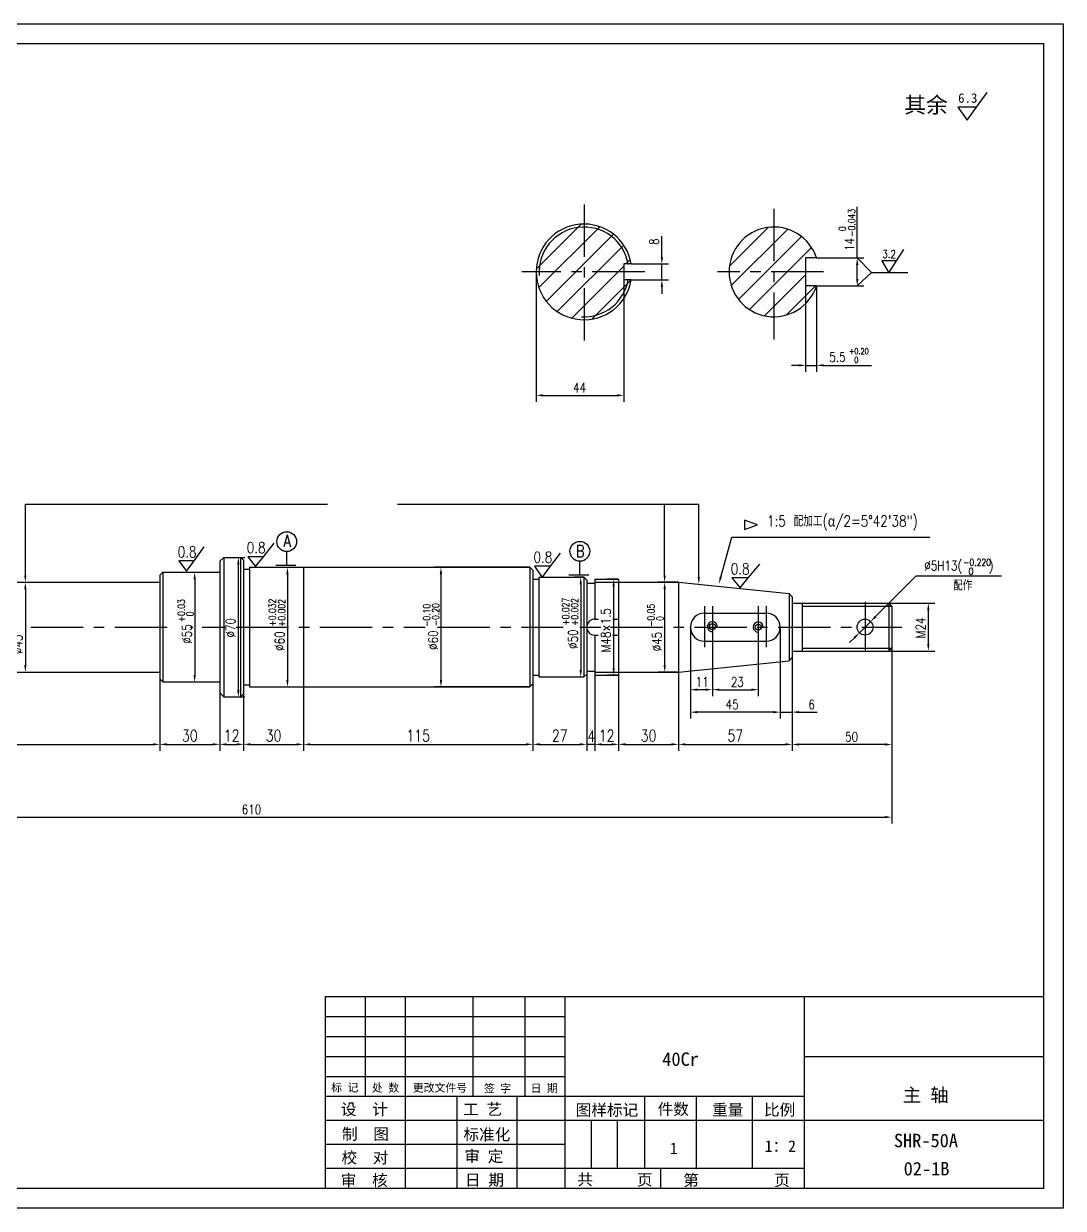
# Model space of a CAD drawing. Extents: x 172 to 1012, y -370 to 224.
# Drawn here: x 491 to 1012, y -370 to 224 of the extents above; entities that cross this region are included whole.
import ezdxf

# ---------------------------------------------------------------- set-up
doc = ezdxf.new("R2010")
doc.units = 0
doc.header["$LTSCALE"] = 10.5
doc.header["$MEASUREMENT"] = 0
doc.linetypes.add('CENTER', pattern=[2, 1.25, -0.25, 0.25, -0.25])
doc.layers.get('0').update_dxf_attribs({"color": 2, "linetype": 'CONTINUOUS'})
doc.layers.get('DEFPOINTS').update_dxf_attribs({"linetype": 'CONTINUOUS'})
for name, color, linetype in [('LINE_THIN', 2, 'CONTINUOUS'), ('PART', 3, 'CONTINUOUS'), ('SMPEN_THICK', 7, 'CONTINUOUS')]:
    doc.layers.add(name, color=color, linetype=linetype)
doc.styles.add('HZDX', font='TXT.shx', dxfattribs={"width": 0.8, "height": 4.75, "bigfont": 'hzfs.shx'})
doc.styles.get("Standard").update_dxf_attribs({"font": '', "height": 3.75})
doc.styles.get('Standard').set_extended_font_data('SimSun')
doc.dimstyles.get("Standard").update_dxf_attribs({"dimtxt": 0.18, "dimasz": 0.18, "dimexe": 0.18, "dimexo": 0.0625, "dimgap": 0.09, "dimtad": 0, "dimtih": 1, "dimtoh": 1, "dimdec": 4, "dimzin": 0, "dimdsep": 46, "dimtxsty": 'Standard', "dimcen": 0.09, "dimadec": 0, "dimazin": 0, "dimtfac": 1, "dimtdec": 4, "dimtofl": 0, "dimtmove": 0, "dimatfit": 3, "dimfxl": 1, "dimtolj": 1, "dimtzin": 0, "dimarcsym": 0})

# ---------------------------------------------------------------- blocks, each defined once
blk = doc.blocks.new('*D3')
at = {"color": 2, "linetype": 'ByBlock', "transparency": 16777216}
for p, q in [((349, -99.87), (349, -140.89)), ((559, -101.37), (559, -140.89)), ((352.5, -137.64), (555.5, -137.64))]:
    blk.add_line(p, q, dxfattribs=at)
for points in [[(352.5, -137.06), (352.5, -138.22), (349, -137.64)], [(555.5, -137.06), (555.5, -138.22), (559, -137.64)]]:
    blk.add_solid(points, dxfattribs=at)
at = {"layer": 'DEFPOINTS', "color": 0, "linetype": 'ByBlock', "transparency": 16777216}
for p in [(349, -99.87), (559, -101.37), (559, -137.64)]:
    blk.add_point(p, dxfattribs=at)
at = {"color": 2, "linetype": 'ByBlock', "transparency": 16777216, "insert": (427.97, -133.26), "char_height": 5.75, "attachment_point": 5, "style": 'HZDX'}
blk.add_mtext('\\A1;210', dxfattribs=at)
blk = doc.blocks.new('*D4')
at = {"color": 2, "linetype": 'ByBlock', "transparency": 16777216}
for p, q in [((350.5, -56.37), (494.79, -56.37)), ((491.54, -59.87), (491.54, -97.87)), ((350.5, -101.37), (494.79, -101.37))]:
    blk.add_line(p, q, dxfattribs=at)
for points in [[(490.95, -59.87), (492.12, -59.87), (491.54, -56.37)], [(490.95, -97.87), (492.12, -97.87), (491.54, -101.37)]]:
    blk.add_solid(points, dxfattribs=at)
at = {"layer": 'DEFPOINTS', "color": 0, "linetype": 'ByBlock', "transparency": 16777216}
for p in [(350.5, -56.37), (350.5, -101.37), (491.54, -101.37)]:
    blk.add_point(p, dxfattribs=at)
at = {"color": 2, "linetype": 'ByBlock', "transparency": 16777216, "insert": (487.66, -87.47), "char_height": 4.75, "attachment_point": 5, "rotation": 90, "style": 'HZDX'}
blk.add_mtext('\\A1;∅45', dxfattribs=at)
blk = doc.blocks.new('*D5')
at = {"color": 2, "linetype": 'ByBlock', "transparency": 16777216}
for p, q in [((560.5, -51.37), (579.69, -51.37)), ((576.44, -54.87), (576.44, -102.87)), ((560.5, -106.37), (579.69, -106.37))]:
    blk.add_line(p, q, dxfattribs=at)
for points in [[(575.85, -54.87), (577.02, -54.87), (576.44, -51.37)], [(575.85, -102.87), (577.02, -102.87), (576.44, -106.37)]]:
    blk.add_solid(points, dxfattribs=at)
at = {"layer": 'DEFPOINTS', "color": 0, "linetype": 'ByBlock', "transparency": 16777216}
for p in [(560.5, -51.37), (560.5, -106.37), (576.44, -106.37)]:
    blk.add_point(p, dxfattribs=at)
at = {"color": 2, "linetype": 'ByBlock', "transparency": 16777216, "insert": (572.56, -82.34), "char_height": 4.75, "attachment_point": 5, "rotation": 90, "style": 'HZDX'}
blk.add_mtext('\\A1;∅55', dxfattribs=at)
blk = doc.blocks.new('*D6')
at = {"color": 2, "linetype": 'ByBlock', "transparency": 16777216}
for p, q in [((591, -43.87), (601.57, -43.87)), ((598.32, -47.37), (598.32, -110.37)), ((591, -113.87), (601.57, -113.87))]:
    blk.add_line(p, q, dxfattribs=at)
for points in [[(597.74, -47.37), (598.91, -47.37), (598.32, -43.87)], [(597.74, -110.37), (598.91, -110.37), (598.32, -113.87)]]:
    blk.add_solid(points, dxfattribs=at)
at = {"layer": 'DEFPOINTS', "color": 0, "linetype": 'ByBlock', "transparency": 16777216}
for p in [(591, -43.87), (591, -113.87), (598.32, -113.87)]:
    blk.add_point(p, dxfattribs=at)
at = {"color": 2, "linetype": 'ByBlock', "transparency": 16777216, "insert": (594.45, -79.21), "char_height": 4.75, "attachment_point": 5, "rotation": 90, "style": 'HZDX'}
blk.add_mtext('\\A1;∅70', dxfattribs=at)
blk = doc.blocks.new('*D7')
at = {"color": 2, "linetype": 'ByBlock', "transparency": 16777216}
for p, q in [((744.5, -48.87), (696.67, -48.87)), ((699.92, -52.37), (699.92, -105.37)), ((744.5, -108.87), (696.67, -108.87))]:
    blk.add_line(p, q, dxfattribs=at)
for points in [[(699.34, -52.37), (700.51, -52.37), (699.92, -48.87)], [(699.34, -105.37), (700.51, -105.37), (699.92, -108.87)]]:
    blk.add_solid(points, dxfattribs=at)
at = {"layer": 'DEFPOINTS', "color": 0, "linetype": 'ByBlock', "transparency": 16777216}
for p in [(744.5, -48.87), (699.92, -108.87), (744.5, -108.87)]:
    blk.add_point(p, dxfattribs=at)
at = {"color": 2, "linetype": 'ByBlock', "transparency": 16777216, "insert": (696.05, -85.41), "char_height": 4.75, "attachment_point": 5, "rotation": 90, "style": 'HZDX'}
blk.add_mtext('\\A1;∅60', dxfattribs=at)
blk = doc.blocks.new('*D8')
at = {"color": 2, "linetype": 'ByBlock', "transparency": 16777216}
for p, q in [((771.5, -53.87), (766.73, -53.87)), ((769.98, -57.37), (769.98, -100.37)), ((771.5, -103.87), (766.73, -103.87))]:
    blk.add_line(p, q, dxfattribs=at)
for points in [[(769.4, -57.37), (770.57, -57.37), (769.98, -53.87)], [(769.4, -100.37), (770.57, -100.37), (769.98, -103.87)]]:
    blk.add_solid(points, dxfattribs=at)
at = {"layer": 'DEFPOINTS', "color": 0, "linetype": 'ByBlock', "transparency": 16777216}
for p in [(771.5, -53.87), (769.98, -103.87), (771.5, -103.87)]:
    blk.add_point(p, dxfattribs=at)
at = {"color": 2, "linetype": 'ByBlock', "transparency": 16777216, "insert": (766.11, -84.9), "char_height": 4.75, "attachment_point": 5, "rotation": 90, "style": 'HZDX'}
blk.add_mtext('\\A1;∅50', dxfattribs=at)
blk = doc.blocks.new('*D9')
at = {"color": 2, "linetype": 'ByBlock', "transparency": 16777216}
for p, q in [((819, -56.37), (808.82, -56.37)), ((812.07, -59.87), (812.07, -97.87)), ((819, -101.37), (808.82, -101.37))]:
    blk.add_line(p, q, dxfattribs=at)
for points in [[(811.49, -59.87), (812.65, -59.87), (812.07, -56.37)], [(811.49, -97.87), (812.65, -97.87), (812.07, -101.37)]]:
    blk.add_solid(points, dxfattribs=at)
at = {"layer": 'DEFPOINTS', "color": 0, "linetype": 'ByBlock', "transparency": 16777216}
for p in [(819, -56.37), (812.07, -101.37), (819, -101.37)]:
    blk.add_point(p, dxfattribs=at)
at = {"color": 2, "linetype": 'ByBlock', "transparency": 16777216, "insert": (808.19, -86.11), "char_height": 4.75, "attachment_point": 5, "rotation": 90, "style": 'HZDX'}
blk.add_mtext('\\A1;∅45', dxfattribs=at)
blk = doc.blocks.new('*D10')
at = {"color": 2, "linetype": 'ByBlock', "transparency": 16777216}
for p, q in [((924.5, -66.87), (947.52, -66.87)), ((944.27, -70.37), (944.27, -87.37)), ((924.5, -90.87), (947.52, -90.87))]:
    blk.add_line(p, q, dxfattribs=at)
for points in [[(943.69, -70.37), (944.86, -70.37), (944.27, -66.87)], [(943.69, -87.37), (944.86, -87.37), (944.27, -90.87)]]:
    blk.add_solid(points, dxfattribs=at)
at = {"layer": 'DEFPOINTS', "color": 0, "linetype": 'ByBlock', "transparency": 16777216}
for p in [(924.5, -66.87), (924.5, -90.87), (944.27, -90.87)]:
    blk.add_point(p, dxfattribs=at)
at = {"color": 2, "linetype": 'ByBlock', "transparency": 16777216, "insert": (940.4, -79.26), "char_height": 4.75, "attachment_point": 5, "rotation": 90, "style": 'HZDX'}
blk.add_mtext('\\A1;M24', dxfattribs=at)
blk = doc.blocks.new('*D11')
at = {"color": 2, "linetype": 'ByBlock', "transparency": 16777216}
for p, q in [((876, -90.87), (876, -140.96)), ((926, -89.37), (926, -140.96)), ((922.5, -137.71), (879.5, -137.71))]:
    blk.add_line(p, q, dxfattribs=at)
for points in [[(879.5, -137.13), (879.5, -138.29), (876, -137.71)], [(922.5, -137.13), (922.5, -138.29), (926, -137.71)]]:
    blk.add_solid(points, dxfattribs=at)
at = {"layer": 'DEFPOINTS', "color": 0, "linetype": 'ByBlock', "transparency": 16777216}
for p in [(876, -90.87), (926, -89.37), (876, -137.71)]:
    blk.add_point(p, dxfattribs=at)
at = {"color": 2, "linetype": 'ByBlock', "transparency": 16777216, "insert": (905.8, -133.84), "char_height": 4.75, "attachment_point": 5, "style": 'HZDX'}
blk.add_mtext('\\A1;50', dxfattribs=at)
blk = doc.blocks.new('*D14')
at = {"color": 2, "linetype": 'ByBlock', "transparency": 16777216}
for p, q in [((589, -111.87), (589, -140.89)), ((562.5, -137.64), (585.5, -137.64))]:
    blk.add_line(p, q, dxfattribs=at)
for points in [[(562.5, -137.06), (562.5, -138.22), (559, -137.64)], [(585.5, -137.06), (585.5, -138.22), (589, -137.64)]]:
    blk.add_solid(points, dxfattribs=at)
at = {"layer": 'DEFPOINTS', "color": 0, "linetype": 'ByBlock', "transparency": 16777216}
for p in [(559, -101.37), (589, -111.87), (589, -137.64)]:
    blk.add_point(p, dxfattribs=at)
at = {"color": 2, "linetype": 'ByBlock', "transparency": 16777216, "insert": (574, -133.26), "char_height": 5.75, "attachment_point": 5, "style": 'HZDX'}
blk.add_mtext('\\A1;30', dxfattribs=at)
blk = doc.blocks.new('*D15')
at = {"color": 2, "linetype": 'ByBlock', "transparency": 16777216}
for p, q in [((601, -112.37), (601, -140.89)), ((592.5, -137.64), (597.5, -137.64))]:
    blk.add_line(p, q, dxfattribs=at)
for points in [[(592.5, -137.06), (592.5, -138.22), (589, -137.64)], [(597.5, -137.06), (597.5, -138.22), (601, -137.64)]]:
    blk.add_solid(points, dxfattribs=at)
at = {"layer": 'DEFPOINTS', "color": 0, "linetype": 'ByBlock', "transparency": 16777216}
for p in [(589, -111.87), (601, -112.37), (601, -137.64)]:
    blk.add_point(p, dxfattribs=at)
at = {"color": 2, "linetype": 'ByBlock', "transparency": 16777216, "insert": (595, -133.26), "char_height": 5.75, "attachment_point": 5, "style": 'HZDX'}
blk.add_mtext('\\A1;12', dxfattribs=at)
blk = doc.blocks.new('*D16')
at = {"color": 2, "linetype": 'ByBlock', "transparency": 16777216}
for p, q in [((631, -108.87), (631, -140.89)), ((604.5, -137.64), (627.5, -137.64))]:
    blk.add_line(p, q, dxfattribs=at)
for points in [[(604.5, -137.06), (604.5, -138.22), (601, -137.64)], [(627.5, -137.06), (627.5, -138.22), (631, -137.64)]]:
    blk.add_solid(points, dxfattribs=at)
at = {"layer": 'DEFPOINTS', "color": 0, "linetype": 'ByBlock', "transparency": 16777216}
for p in [(601, -112.37), (631, -108.87), (631, -137.64)]:
    blk.add_point(p, dxfattribs=at)
at = {"color": 2, "linetype": 'ByBlock', "transparency": 16777216, "insert": (616, -133.26), "char_height": 5.75, "attachment_point": 5, "style": 'HZDX'}
blk.add_mtext('\\A1;30', dxfattribs=at)
blk = doc.blocks.new('*D17')
at = {"color": 2, "linetype": 'ByBlock', "transparency": 16777216}
for p, q in [((746, -107.37), (746, -140.89)), ((634.5, -137.64), (742.5, -137.64))]:
    blk.add_line(p, q, dxfattribs=at)
for points in [[(634.5, -137.06), (634.5, -138.22), (631, -137.64)], [(742.5, -137.06), (742.5, -138.22), (746, -137.64)]]:
    blk.add_solid(points, dxfattribs=at)
at = {"layer": 'DEFPOINTS', "color": 0, "linetype": 'ByBlock', "transparency": 16777216}
for p in [(631, -108.87), (746, -107.37), (746, -137.64)]:
    blk.add_point(p, dxfattribs=at)
at = {"color": 2, "linetype": 'ByBlock', "transparency": 16777216, "insert": (688.5, -133.26), "char_height": 5.75, "attachment_point": 5, "style": 'HZDX'}
blk.add_mtext('\\A1;115', dxfattribs=at)
blk = doc.blocks.new('*D18')
at = {"color": 2, "linetype": 'ByBlock', "transparency": 16777216}
for p, q in [((773, -102.37), (773, -140.89)), ((749.5, -137.64), (769.5, -137.64))]:
    blk.add_line(p, q, dxfattribs=at)
for points in [[(749.5, -137.06), (749.5, -138.22), (746, -137.64)], [(769.5, -137.06), (769.5, -138.22), (773, -137.64)]]:
    blk.add_solid(points, dxfattribs=at)
at = {"layer": 'DEFPOINTS', "color": 0, "linetype": 'ByBlock', "transparency": 16777216}
for p in [(773, -102.37), (746, -107.37), (773, -137.64)]:
    blk.add_point(p, dxfattribs=at)
at = {"color": 2, "linetype": 'ByBlock', "transparency": 16777216, "insert": (759.5, -133.26), "char_height": 5.75, "attachment_point": 5, "style": 'HZDX'}
blk.add_mtext('\\A1;27', dxfattribs=at)
blk = doc.blocks.new('*D19')
at = {"color": 2, "linetype": 'ByBlock', "transparency": 16777216}
for p, q in [((789, -102.87), (789, -140.89)), ((780.5, -137.64), (785.5, -137.64))]:
    blk.add_line(p, q, dxfattribs=at)
for points in [[(780.5, -137.06), (780.5, -138.22), (777, -137.64)], [(785.5, -137.06), (785.5, -138.22), (789, -137.64)]]:
    blk.add_solid(points, dxfattribs=at)
at = {"layer": 'DEFPOINTS', "color": 0, "linetype": 'ByBlock', "transparency": 16777216}
for p in [(777, -102.87), (789, -102.87), (789, -137.64)]:
    blk.add_point(p, dxfattribs=at)
at = {"color": 2, "linetype": 'ByBlock', "transparency": 16777216, "insert": (783, -133.26), "char_height": 5.75, "attachment_point": 5, "style": 'HZDX'}
blk.add_mtext('\\A1;12', dxfattribs=at)
blk = doc.blocks.new('*D20')
at = {"color": 2, "linetype": 'ByBlock', "transparency": 16777216}
for p, q in [((819, -101.37), (819, -140.89)), ((792.5, -137.64), (815.5, -137.64))]:
    blk.add_line(p, q, dxfattribs=at)
for points in [[(792.5, -137.06), (792.5, -138.22), (789, -137.64)], [(815.5, -137.06), (815.5, -138.22), (819, -137.64)]]:
    blk.add_solid(points, dxfattribs=at)
at = {"layer": 'DEFPOINTS', "color": 0, "linetype": 'ByBlock', "transparency": 16777216}
for p in [(789, -102.87), (819, -101.37), (819, -137.64)]:
    blk.add_point(p, dxfattribs=at)
at = {"color": 2, "linetype": 'ByBlock', "transparency": 16777216, "insert": (804, -133.26), "char_height": 5.75, "attachment_point": 5, "style": 'HZDX'}
blk.add_mtext('\\A1;30', dxfattribs=at)
blk = doc.blocks.new('*D21')
at = {"color": 2, "linetype": 'ByBlock', "transparency": 16777216}
for p, q in [((876, -94.05), (876, -140.89)), ((822.5, -137.64), (872.5, -137.64))]:
    blk.add_line(p, q, dxfattribs=at)
for points in [[(822.5, -137.06), (822.5, -138.22), (819, -137.64)], [(872.5, -137.06), (872.5, -138.22), (876, -137.64)]]:
    blk.add_solid(points, dxfattribs=at)
at = {"layer": 'DEFPOINTS', "color": 0, "linetype": 'ByBlock', "transparency": 16777216}
for p in [(876, -94.05), (819, -101.37), (876, -137.64)]:
    blk.add_point(p, dxfattribs=at)
at = {"color": 2, "linetype": 'ByBlock', "transparency": 16777216, "insert": (847.5, -133.26), "char_height": 5.75, "attachment_point": 5, "style": 'HZDX'}
blk.add_mtext('\\A1;57', dxfattribs=at)
blk = doc.blocks.new('*D22')
at = {"layer": 'DEFPOINTS', "color": 0, "transparency": 16777216}
for p in [(870, -78.87), (876, -78.87), (876, -121.49)]:
    blk.add_point(p, dxfattribs=at)
at = {"layer": 'SMPEN_THICK', "color": 2, "lineweight": -2, "transparency": 16777216}
for p, q in [((870, -78.87), (870, -124.74)), ((876, -78.87), (876, -124.74)), ((866.5, -121.49), (863, -121.49)), ((870, -121.49), (876, -121.49)), ((879.5, -121.49), (888.53, -121.49))]:
    blk.add_line(p, q, dxfattribs=at)
at = {"layer": 'SMPEN_THICK', "color": 2, "transparency": 16777216}
for points in [[(866.5, -120.9), (866.5, -122.07), (870, -121.49)], [(879.5, -120.9), (879.5, -122.07), (876, -121.49)]]:
    blk.add_solid(points, dxfattribs=at)
at = {"layer": 'SMPEN_THICK', "color": 2, "transparency": 16777216, "insert": (885.76, -117.61), "char_height": 4.75, "attachment_point": 5, "style": 'HZDX'}
blk.add_mtext('\\A1;6', dxfattribs=at)
blk = doc.blocks.new('*D23')
at = {"layer": 'DEFPOINTS', "color": 0, "transparency": 16777216}
for p in [(825, -78.87), (870, -78.87), (825, -121.49)]:
    blk.add_point(p, dxfattribs=at)
at = {"layer": 'SMPEN_THICK', "color": 2, "lineweight": -2, "transparency": 16777216}
for p, q in [((825, -78.87), (825, -124.74)), ((866.5, -121.49), (828.5, -121.49))]:
    blk.add_line(p, q, dxfattribs=at)
at = {"layer": 'SMPEN_THICK', "color": 2, "transparency": 16777216}
for points in [[(828.5, -120.9), (828.5, -122.07), (825, -121.49)], [(866.5, -120.9), (866.5, -122.07), (870, -121.49)]]:
    blk.add_solid(points, dxfattribs=at)
at = {"layer": 'SMPEN_THICK', "color": 2, "transparency": 16777216, "insert": (845.9, -117.61), "char_height": 4.75, "attachment_point": 5, "style": 'HZDX'}
blk.add_mtext('\\A1;45', dxfattribs=at)
blk = doc.blocks.new('*D24')
at = {"color": 2, "linetype": 'ByBlock', "transparency": 16777216}
for p, q in [((316, -89.37), (316, -177.39)), ((926, -89.37), (926, -177.39)), ((319.5, -174.14), (922.5, -174.14))]:
    blk.add_line(p, q, dxfattribs=at)
for points in [[(319.5, -173.55), (319.5, -174.72), (316, -174.14)], [(922.5, -173.55), (922.5, -174.72), (926, -174.14)]]:
    blk.add_solid(points, dxfattribs=at)
at = {"layer": 'DEFPOINTS', "color": 0, "linetype": 'ByBlock', "transparency": 16777216}
for p in [(316, -89.37), (926, -89.37), (926, -174.14)]:
    blk.add_point(p, dxfattribs=at)
at = {"color": 2, "linetype": 'ByBlock', "transparency": 16777216, "insert": (604.91, -170.26), "char_height": 4.75, "attachment_point": 5, "style": 'HZDX'}
blk.add_mtext('\\A1;610', dxfattribs=at)
blk = doc.blocks.new('*D25')
at = {"color": 2, "linetype": 'ByBlock', "transparency": 16777216}
for p, q in [((604, -48.87), (626.19, -48.87)), ((622.94, -52.37), (622.94, -105.37)), ((604, -108.87), (626.19, -108.87))]:
    blk.add_line(p, q, dxfattribs=at)
for points in [[(622.35, -52.37), (623.52, -52.37), (622.94, -48.87)], [(622.35, -105.37), (623.52, -105.37), (622.94, -108.87)]]:
    blk.add_solid(points, dxfattribs=at)
at = {"layer": 'DEFPOINTS', "color": 0, "linetype": 'ByBlock', "transparency": 16777216}
for p in [(604, -48.87), (604, -108.87), (622.94, -108.87)]:
    blk.add_point(p, dxfattribs=at)
at = {"color": 2, "linetype": 'ByBlock', "transparency": 16777216, "insert": (619.06, -85.87), "char_height": 4.75, "attachment_point": 5, "rotation": 90, "style": 'HZDX'}
blk.add_mtext('\\A1;∅60', dxfattribs=at)
blk = doc.blocks.new('*D27')
at = {"color": 2, "linetype": 'ByBlock', "transparency": 16777216}
for p, q in [((747.65, 99.26), (747.65, 34.1)), ((791.65, 99.26), (791.65, 34.1)), ((751.15, 37.35), (788.15, 37.35))]:
    blk.add_line(p, q, dxfattribs=at)
for points in [[(751.15, 37.93), (751.15, 36.77), (747.65, 37.35)], [(788.15, 37.93), (788.15, 36.77), (791.65, 37.35)]]:
    blk.add_solid(points, dxfattribs=at)
at = {"layer": 'DEFPOINTS', "color": 0, "linetype": 'ByBlock', "transparency": 16777216}
for p in [(747.65, 99.26), (791.65, 99.26), (791.65, 37.35)]:
    blk.add_point(p, dxfattribs=at)
at = {"color": 2, "linetype": 'ByBlock', "transparency": 16777216, "insert": (769.42, 41.23), "char_height": 4.75, "attachment_point": 5, "style": 'HZDX'}
blk.add_mtext('\\A1;44', dxfattribs=at)
blk = doc.blocks.new('*D28')
at = {"color": 2, "linetype": 'ByBlock', "transparency": 16777216}
for p, q in [((810.68, 106.76), (810.68, 117.2)), ((795.31, 103.26), (813.93, 103.26)), ((810.68, 95.26), (810.68, 103.26)), ((795.31, 95.26), (813.93, 95.26)), ((810.68, 91.76), (810.68, 88.26))]:
    blk.add_line(p, q, dxfattribs=at)
for points in [[(810.1, 106.76), (811.27, 106.76), (810.68, 103.26)], [(810.1, 91.76), (811.27, 91.76), (810.68, 95.26)]]:
    blk.add_solid(points, dxfattribs=at)
at = {"layer": 'DEFPOINTS', "color": 0, "linetype": 'ByBlock', "transparency": 16777216}
for p in [(795.31, 103.26), (795.31, 95.26), (810.68, 95.26)]:
    blk.add_point(p, dxfattribs=at)
at = {"color": 2, "linetype": 'ByBlock', "transparency": 16777216, "insert": (806.81, 114.43), "char_height": 4.75, "attachment_point": 5, "rotation": 90, "style": 'HZDX'}
blk.add_mtext('\\A1;8', dxfattribs=at)
blk = doc.blocks.new('*D30')
at = {"layer": 'DEFPOINTS', "color": 0, "transparency": 16777216}
for p in [(825, -85.87), (836, -85.87), (825, -110.22)]:
    blk.add_point(p, dxfattribs=at)
at = {"layer": 'SMPEN_THICK', "color": 2, "lineweight": -2, "transparency": 16777216}
for p, q in [((825, -85.87), (825, -113.47)), ((836, -85.87), (836, -113.47)), ((832.5, -110.22), (828.5, -110.22))]:
    blk.add_line(p, q, dxfattribs=at)
at = {"layer": 'SMPEN_THICK', "color": 2, "transparency": 16777216}
for points in [[(828.5, -109.63), (828.5, -110.8), (825, -110.22)], [(832.5, -109.63), (832.5, -110.8), (836, -110.22)]]:
    blk.add_solid(points, dxfattribs=at)
at = {"layer": 'SMPEN_THICK', "color": 2, "transparency": 16777216, "insert": (830.91, -106.34), "char_height": 4.75, "attachment_point": 5, "style": 'HZDX'}
blk.add_mtext('\\A1;11', dxfattribs=at)
blk = doc.blocks.new('*D31')
at = {"layer": 'DEFPOINTS', "color": 0, "transparency": 16777216}
for p in [(836, -88.95), (859, -88.95), (859, -110.22)]:
    blk.add_point(p, dxfattribs=at)
at = {"layer": 'SMPEN_THICK', "color": 2, "lineweight": -2, "transparency": 16777216}
for p, q in [((836, -88.95), (836, -113.47)), ((859, -88.95), (859, -113.47)), ((839.5, -110.22), (855.5, -110.22))]:
    blk.add_line(p, q, dxfattribs=at)
at = {"layer": 'SMPEN_THICK', "color": 2, "transparency": 16777216}
for points in [[(839.5, -109.63), (839.5, -110.8), (836, -110.22)], [(855.5, -109.63), (855.5, -110.8), (859, -110.22)]]:
    blk.add_solid(points, dxfattribs=at)
at = {"layer": 'SMPEN_THICK', "color": 2, "transparency": 16777216, "insert": (848.5, -106.34), "char_height": 4.75, "attachment_point": 5, "style": 'HZDX'}
blk.add_mtext('\\A1;23', dxfattribs=at)

msp = doc.modelspace()

# ---------------------------------------------------------------- hatches: boundary and pattern name
at = {"layer": 'SMPEN_THICK'}
h = msp.add_hatch(dxfattribs=at)
h.set_pattern_fill('ANSI31', color=256, scale=60, style=0)
h.paths.add_polyline_path([(771.64684, 121.75854, 0.414213562), (749.14684, 99.25854), (771.64684, 99.25854)], flags=16)
h.paths.add_polyline_path([(771.64684, 99.25854), (791.64684, 99.25854), (791.64684, 103.25854), (793.78843, 103.25854, 0.362783041), (771.64684, 121.75854)])
h.paths.add_polyline_path([(771.64684, 99.25854), (747.64684, 99.25854, 0.414213562), (771.64684, 75.25854)])
h.paths.add_polyline_path([(771.64684, 99.25854), (771.64684, 76.75854, 0.362783041), (793.78843, 95.25854), (791.64684, 95.25854), (791.64684, 99.25854)])
h.paths.add_polyline_path([(771.64684, 121.75854), (771.64684, 123.25854, 0.414213562), (747.64684, 99.25854), (749.14684, 99.25854, -0.414213562)])
h.paths.add_polyline_path([(793.78843, 103.25854), (795.31116, 103.25854, 0.365977382), (771.64684, 123.25854), (771.64684, 121.75854, -0.362783041)])
h.paths.add_polyline_path([(771.64684, 76.75854), (771.64684, 75.25854, 0.365977382), (795.31116, 95.25854), (793.78843, 95.25854, -0.362783041)])
h = msp.add_hatch(dxfattribs=at)
h.set_pattern_fill('ANSI31', color=256, scale=60, style=0)
h.paths.add_polyline_path([(866.86203, 121.75854, 0.414213562), (844.36203, 99.25854), (866.86203, 99.25854)])
h.paths.add_polyline_path([(866.86203, 99.25854), (882.74543, 99.25854), (882.74543, 106.25854), (888.24543, 106.25854, 0.324311001), (866.86203, 121.75854)])
h.paths.add_polyline_path([(866.86203, 76.75854, 0.324311001), (888.24543, 92.25854), (882.74543, 92.25854), (882.74543, 99.25854), (866.86203, 99.25854)])
h.paths.add_polyline_path([(866.86203, 99.25854), (844.36203, 99.25854, 0.414213562), (866.86203, 76.75854)])

# ---------------------------------------------------------------- linework, layer by layer
at = {"color": 2, "linetype": 'ByBlock'}
for p, q in [((908.6256, 106.25854), (908.6256, 131.84032)), ((888.24543, 106.25854), (911.8756, 106.25854)), ((908.6256, 95.75854), (908.6256, 102.75854)), ((882.74543, 92.25854), (882.74543, 49.15595)), ((888.24543, 92.25854), (911.8756, 92.25854)), ((888.24543, 92.25854), (888.24543, 49.15595)), ((879.24543, 52.40595), (875.74543, 52.40595)), ((882.74543, 52.40595), (888.24543, 52.40595)), ((891.74543, 52.40595), (915.80844, 52.40595)), ((938.15211, -53.21108), (917.8364, -73.55869)), ((788.99606, -54.86615), (783.23334, -54.86615)), ((786.48334, -58.36615), (786.48334, -99.36615)), ((909.71106, -81.69679), (915.36347, -76.0355)), ((907.23812, -84.17361), (904.76519, -86.65042)), ((776.99606, -102.86615), (776.99606, -140.88841)), ((788.99606, -102.86615), (783.23334, -102.86615)), ((776.99606, -137.63841), (772.99606, -137.63841))]:
    msp.add_line(p, q, dxfattribs=at)
for points in [[(908.04226, 102.75854), (909.20893, 102.75854), (908.6256, 106.25854)], [(908.04226, 95.75854), (909.20893, 95.75854), (908.6256, 92.25854)], [(879.24543, 52.98929), (879.24543, 51.82262), (882.74543, 52.40595)], [(891.74543, 52.98929), (891.74543, 51.82262), (888.24543, 52.40595)], [(785.90001, -58.36615), (787.06668, -58.36615), (786.48334, -54.86615)], [(917.4236, -73.14653), (918.2492, -73.97084), (915.36347, -76.0355)], [(906.82532, -83.76145), (907.65093, -84.58576), (909.71106, -81.69679)], [(785.90001, -99.36615), (787.06668, -99.36615), (786.48334, -102.86615)]]:
    msp.add_solid(points, dxfattribs=at)
at = {"layer": 'DEFPOINTS', "color": 0, "linetype": 'ByBlock'}
for p in [(888.24543, 106.25854), (882.74543, 92.25854), (888.24543, 92.25854), (888.24543, 92.25854), (908.6256, 92.25854), (888.24543, 52.40595), (788.99606, -54.86615), (915.36347, -76.0355), (897.82666, -78.86615), (909.71106, -81.69679), (925.99606, -89.36615), (925.99606, -89.36615), (772.99606, -102.36615), (772.99606, -102.36615), (772.99606, -102.36615), (776.99606, -102.86615), (786.48334, -102.86615), (788.99606, -102.86615), (776.99606, -137.63841)]:
    msp.add_point(p, dxfattribs=at)
at = {"layer": 'LINE_THIN', "linetype": 'Continuous'}
for p, q in [((171.94578, 223.71969), (1011.94577, 223.71969)), ((1011.94577, 223.71969), (1011.94577, -370.2803)), ((1011.94577, -370.2803), (171.94578, -370.2803))]:
    msp.add_line(p, q, dxfattribs=at)
at = {"layer": 'PART', "linetype": 'Continuous'}
for p, q in [((661.94577, -264.2803), (661.94577, -314.2803)), ((681.94577, -264.2803), (681.94577, -360.2803)), ((715.94577, -264.2803), (715.94577, -314.2803)), ((741.94577, -264.2803), (741.94577, -314.2803)), ((761.94577, -264.2803), (761.94577, -360.2803)), ((881.94577, -264.2803), (881.94577, -360.2803)), ((1001.94577, -294.2803), (881.94577, -294.2803)), ((707.94577, -314.2803), (707.94577, -360.2803)), ((737.94577, -314.2803), (737.94577, -360.2803)), ((801.94577, -314.2803), (801.94577, -350.2803)), ((827.94577, -314.2803), (827.94577, -350.2803)), ((855.94577, -314.2803), (855.94577, -350.2803)), ((775.14577, -326.2803), (775.14577, -350.2803)), ((788.34577, -326.2803), (788.34577, -350.2803)), ((1001.94577, -326.2803), (881.94577, -326.2803)), ((809.94577, -350.2803), (809.94577, -360.2803))]:
    msp.add_line(p, q, dxfattribs=at)
at = {"layer": 'SMPEN_THICK', "color": 5}
for p, q in [((221.94578, 213.71969), (1001.94577, 213.71969)), ((1001.94577, 213.71969), (1001.94577, -360.2803)), ((791.64684, 103.25854), (791.64684, 95.25854)), ((795.31116, 103.25854), (791.64684, 103.25854)), ((882.74543, 106.25854), (882.74543, 92.25854)), ((888.24543, 106.25854), (882.74543, 106.25854)), ((795.31116, 95.25854), (791.64684, 95.25854)), ((888.24543, 92.25854), (882.74543, 92.25854)), ((588.99606, -45.86615), (590.99606, -43.86615)), ((588.99606, -45.86615), (588.99606, -111.86615)), ((590.99606, -43.86615), (599.49606, -43.86615)), ((590.99606, -43.86615), (590.99606, -113.86615)), ((599.49606, -43.86615), (599.49606, -113.86615)), ((599.49606, -43.86615), (600.99606, -45.36615)), ((600.99606, -45.36615), (600.99606, -112.36615)), ((560.49607, -51.36615), (558.99607, -52.86615)), ((558.99607, -52.86615), (558.99607, -104.86615)), ((560.49607, -51.36615), (588.99606, -51.36615)), ((560.49607, -51.36615), (560.49607, -106.36615)), ((600.99606, -49.86615), (603.99606, -49.86615)), ((603.99606, -48.86615), (603.99606, -108.86615)), ((603.99606, -48.86615), (744.49606, -48.86615)), ((627.1229, -47.92008), (617.11986, -47.92008)), ((744.49606, -48.86615), (745.99606, -50.36615)), ((744.49606, -48.86615), (744.49606, -108.86615)), ((745.99606, -50.36615), (745.99606, -107.36615)), ((774.08327, -52.75495), (764.08023, -52.75495)), ((350.49603, -56.36615), (558.99607, -56.36615)), ((745.99606, -54.86615), (748.99606, -54.86615)), ((748.99606, -53.86615), (771.49606, -53.86615)), ((748.99606, -53.86615), (748.99606, -103.86615)), ((771.49606, -53.86615), (771.49606, -103.86615)), ((771.49606, -53.86615), (772.99606, -55.36615)), ((772.99606, -55.36615), (771.49606, -53.86615)), ((772.99606, -55.36615), (771.49606, -53.86615)), ((772.99606, -55.36615), (772.99606, -78.86615)), ((772.99606, -56.86615), (776.99606, -56.86615)), ((776.99606, -54.86615), (788.99606, -54.86615)), ((776.99606, -54.86615), (776.99606, -74.86615)), ((788.99606, -54.86615), (788.99606, -74.86615)), ((788.99606, -56.36615), (818.99606, -56.36615)), ((818.99606, -56.36615), (818.99606, -101.36615)), ((818.99606, -56.36615), (874.5025, -62.04794)), ((874.49606, -62.04734), (874.49606, -95.68495)), ((874.5025, -62.04794), (875.99606, -63.68677)), ((875.99606, -63.68677), (875.99606, -94.04553)), ((875.99606, -66.86615), (924.49606, -66.86615)), ((880.99606, -66.86615), (880.99606, -90.86615)), ((924.49606, -66.86615), (924.49606, -90.86615)), ((924.49606, -66.86615), (925.99606, -68.36615)), ((925.99606, -68.36615), (925.99606, -89.36615)), ((577.54855, -76.72746), (577.54855, -76.72746)), ((776.99606, -74.86615), (778.91492, -74.86615)), ((786.09296, -74.86615), (788.99606, -74.86615)), ((788.99606, -74.86615), (788.99606, -102.86615)), ((831.99606, -71.86615), (862.99606, -71.86615)), ((492.59391, -78.66594), (492.59391, -78.66594)), ((772.99606, -78.86615), (772.99606, -78.86615)), ((772.99606, -78.86615), (772.99606, -102.36615)), ((776.99606, -82.86615), (776.99606, -102.86615)), ((776.99606, -82.86615), (778.68825, -82.86615)), ((785.86629, -82.86615), (788.99606, -82.86615)), ((815.27942, -78.86615), (815.27942, -78.86615)), ((824.99606, -78.86615), (824.99606, -78.86615)), ((824.99606, -78.86615), (824.99606, -78.86615)), ((869.99606, -78.86615), (869.99606, -78.86615)), ((869.99606, -78.86615), (869.99606, -78.86615)), ((897.82666, -78.86615), (897.82666, -78.86615)), ((831.99606, -85.86615), (862.99606, -85.86615)), ((874.5025, -95.68436), (875.99606, -94.04553)), ((875.99606, -90.86615), (924.49606, -90.86615)), ((924.49606, -90.86615), (925.99606, -89.36615)), ((772.99606, -100.86615), (776.99606, -100.86615)), ((818.99606, -101.36615), (874.5025, -95.68436)), ((350.49603, -101.36615), (558.99607, -101.36615)), ((560.49607, -106.36615), (558.99607, -104.86615)), ((560.49607, -106.36615), (588.99606, -106.36615)), ((745.99606, -102.86615), (748.99606, -102.86615)), ((748.99606, -103.86615), (771.49606, -103.86615)), ((771.49606, -103.86615), (772.99606, -102.36615)), ((776.99606, -102.86615), (788.99606, -102.86615)), ((788.99606, -101.36615), (818.99606, -101.36615)), ((590.99606, -113.86615), (588.99606, -111.86615)), ((599.49606, -113.86615), (600.99606, -112.36615)), ((600.99606, -107.86615), (603.99606, -107.86615)), ((603.99606, -108.86615), (744.49606, -108.86615)), ((744.49606, -108.86615), (745.99606, -107.36615)), ((590.99606, -113.86615), (599.49606, -113.86615)), ((641.94577, -264.2803), (641.94577, -360.2803)), ((1001.94577, -264.2803), (641.94577, -264.2803)), ((1001.94577, -360.2803), (221.94578, -360.2803))]:
    msp.add_line(p, q, dxfattribs=at)
at = {"layer": 'SMPEN_THICK'}
for p, q in [((968.38031, 181.85346), (973.77145, 189.28377)), ((928.33911, 104.74057), (931.98564, 110.41974)), ((908.6256, 106.25854), (915.82211, 98.99963)), ((915.82211, 98.99963), (908.6256, 92.25854)), ((915.82211, 98.99963), (934.0083, 98.99963)), ((576.21667, -45.6811), (581.1689, -38.59559)), ((610.97385, -43.56904), (616.21287, -36.68992)), ((622.58532, -47.92008), (622.58532, -40.97114)), ((754.87799, -48.3594), (759.89196, -41.72432)), ((769.54568, -52.75495), (769.54568, -45.80601)), ((853.88894, -54.21842), (859.73312, -47.26434)), ((630.99606, -48.86615), (630.99606, -108.86615)), ((938.15211, -53.21108), (981.02235, -53.21108)), ((776.99606, -56.36615), (788.99606, -56.36615)), ((831.99606, -68.31155), (831.99606, -88.95126)), ((835.99606, -68.31155), (835.99606, -88.95126)), ((858.99606, -68.31155), (858.99606, -88.95126)), ((862.99606, -68.31155), (862.99606, -88.95126)), ((776.99606, -101.36615), (788.99606, -101.36615)), ((761.94577, -274.2803), (641.94577, -274.2803)), ((761.94577, -284.2803), (641.94577, -284.2803)), ((761.94577, -294.2803), (641.94577, -294.2803)), ((761.94577, -304.2803), (641.94577, -304.2803)), ((881.94577, -314.2803), (641.94577, -314.2803)), ((881.94577, -326.2803), (641.94577, -326.2803)), ((761.94577, -338.2803), (641.94577, -338.2803)), ((881.94577, -350.2803), (641.94577, -350.2803))]:
    msp.add_line(p, q, dxfattribs=at)
at = {"layer": 'SMPEN_THICK', "linetype": 'CENTER', "ltscale": 2}
for p, q in [((771.64684, 133.13111), (771.64684, 62.56644)), ((866.86203, 130.90464), (866.86203, 65.33767)), ((802.05905, 99.25854), (740.51766, 99.25854)), ((891.75752, 99.25854), (838.59222, 99.25854)), ((912.53726, -66.09798), (912.53726, -90.42084)), ((494.34681, -78.86615), (562.8917, -78.86615)), ((574.38903, -78.81522), (575.56668, -78.81522)), ((580.15156, -78.86615), (591.5656, -78.86615)), ((597.23762, -78.86615), (691.93519, -78.86615)), ((698.2334, -78.86615), (761.21553, -78.86615)), ((769.61314, -78.86615), (780.12386, -78.86615)), ((784.95959, -78.86615), (931.06094, -78.86615))]:
    msp.add_line(p, q, dxfattribs=at)
at = {"layer": 'SMPEN_THICK', "color": 2}
for p, q in [((491.53535, -52.86615), (491.53535, -17.20507)), ((491.53535, -17.20507), (643.09385, -17.20507)), ((678.06051, -17.20507), (829.17472, -17.20507))]:
    msp.add_line(p, q, dxfattribs=at)
at = {"layer": 'SMPEN_THICK', "color": 7}
for p, q in [((880.99606, -68.36615), (925.99606, -68.36615)), ((880.99606, -89.36615), (925.99606, -89.36615))]:
    msp.add_line(p, q, dxfattribs=at)
at = {"layer": 'SMPEN_THICK'}
for points in [[(959.01966, 181.85935), (963.69488, 175.26937), (968.38031, 181.85346)], [(920.92637, 104.74646), (924.53098, 98.86486), (928.33911, 104.74057)], [(858.55446, -27.57882), (852.11392, -25.17293), (852.11392, -29.98472)], [(568.48438, -45.6752), (572.2823, -50.82043), (576.21667, -45.6811)], [(603.11532, -43.56315), (606.91324, -48.50198), (610.97385, -43.56904)], [(746.88825, -48.3535), (750.68617, -53.98648), (754.87799, -48.3594)], [(845.77186, -54.21252), (849.88897, -59.20749), (853.88894, -54.21842)]]:
    msp.add_lwpolyline(points, close=True, dxfattribs=at)
at = {"layer": 'SMPEN_THICK', "color": 2}
for points in [[(812.06905, -52.86615), (812.06905, -17.20507)], [(829.17472, -53.768), (829.17472, -17.20507)], [(840.22219, -53.75642), (845.81059, -33.8082), (945.01219, -33.8082)]]:
    msp.add_lwpolyline(points, dxfattribs=at)
at = {"layer": 'SMPEN_THICK'}
for centre in [(622.58532, -36.00255), (769.54568, -40.83742)]:
    msp.add_circle(centre, 4.96859, dxfattribs=at)
at = {"layer": 'SMPEN_THICK', "color": 5}
for centre, radius in [((835.99606, -78.63141), 1.5), ((912.53726, -78.86615), 4), ((858.99606, -78.86615), 1.5)]:
    msp.add_circle(centre, radius, dxfattribs=at)
for centre, radius, start, end in [((771.64684, 99.25854), 24, 9.59406823, 350.40593177), ((866.86203, 99.25854), 22.5, 18.12620396, 341.87379604), ((776.99606, -78.86615), 4, 90, 180), ((831.99606, -78.86615), 7, 90, 180), ((862.99606, -78.86615), 7, 360, 90), ((776.99606, -78.86615), 4, 180, 270), ((831.99606, -78.86615), 7, 180, 270), ((862.99606, -78.86615), 7, 270, 360)]:
    msp.add_arc(centre, radius, start, end, dxfattribs=at)
at = {"layer": 'SMPEN_THICK'}
for centre, radius, start, end in [((771.64684, 99.25854), 22.5, 9.59406823, 184.5164981), ((771.64684, 99.25854), 22.5, 266.64513689, 350.40593177), ((835.99606, -78.63141), 2.5, 354.61216021, 270), ((858.99606, -78.86615), 2.5, 0, 270)]:
    msp.add_arc(centre, radius, start, end, dxfattribs=at)
at = {"layer": 'SMPEN_THICK', "color": 5}
for p in [(824.99606, -78.86615), (869.99606, -78.86615), (869.99606, -78.86615)]:
    msp.add_point(p, dxfattribs=at)
at = {"layer": 'SMPEN_THICK', "color": 2}
for points in [[(492.11869, -52.86615), (491.53535, -56.36615), (490.95202, -52.86615)], [(812.65238, -52.86615), (812.06905, -56.36615), (811.48571, -52.86615)], [(829.75806, -53.768), (829.17472, -57.268), (828.59139, -53.768)], [(840.7839, -53.91378), (839.27803, -57.12667), (839.66048, -53.59906)]]:
    msp.add_solid(points, dxfattribs=at)

# ---------------------------------------------------------------- texts
at = {"color": 2, "linetype": 'ByBlock', "attachment_point": 5}
for s, insert, char_height in [('其余', (943.12128, 182.53885), 8), ('6.3', (964.04508, 186.40031), 4.75)]:
    msp.add_mtext(s, dxfattribs=dict(at, insert=insert, char_height=char_height))
at = {"color": 2, "linetype": 'ByBlock', "attachment_point": 5, "rotation": 90, "style": 'HZDX'}
for s, insert, char_height in [('-0.043', (905.76885, 123.89515), 3.5), ('0', (901.19275, 120.91178), 3.5), ('\\A1;14', (904.7506, 113.0343), 4.75), ('+0.03', (569.76632, -70.63747), 3.5), ('+0.032', (615.3077, -71.56485), 3.5), ('+0.002', (620.12582, -71.78334), 3.5), ('+0.027', (762.48432, -71.09858), 3.5), ('+0.002', (767.02265, -71.29587), 3.5), ('-0.10', (692.7372, -72.96365), 3.5), ('-0.20', (697.27553, -72.62125), 3.5), ('\\A1;M48×1.5', (782.60834, -80.44413), 4.75), ('-0.05', (805.23422, -72.96365), 3.5), ('0', (574.1179, -72.25477), 3.5), ('0', (809.77254, -74.55973), 3.5)]:
    msp.add_mtext(s, dxfattribs=dict(at, insert=insert, char_height=char_height))
at = {"color": 2, "linetype": 'ByBlock', "style": 'HZDX'}
for s, insert, char_height, attachment_point in [('3.2', (924.6159, 108.2269), 4, 5), ('+0.20', (909.44839, 59.49774), 3, 5), ('\\A1;5.5', (898.72248, 56.53157), 4.75, 5), ('0', (908.12657, 55.10128), 3, 5), ('1:5 配加工(\\f仿宋_GB2312|b0|i0|c134|p49;α\\Ftxt.shx,hzdx.shx;/2=5%%d42\'38")', (901.20212, -26.57002), 5.4891948, 5), ('A', (622.77293, -35.63494), 6, 5), ('0.8', (572.63251, -41.13425), 5.489195, 5), ('0.8', (607.26344, -39.0222), 5.489195, 5), ('0.8', (751.03638, -43.81255), 5.489195, 5), ('B', (769.73329, -40.73613), 6, 5), ('0.8', (849.91998, -49.67157), 5.489195, 5), ('∅5H13(    )', (959.62016, -48.82216), 4.75, 5), ('-0.220', (968.74691, -46.29192), 3.5, 5), ('0', (965.66393, -50.83024), 3.5, 5), ('配作', (961.50816, -57.98347), 5, 5), ('\\A1;4', (773.32383, -133.53351), 5.75, 4)]:
    msp.add_mtext(s, dxfattribs=dict(at, insert=insert, char_height=char_height, attachment_point=attachment_point))
at = {"layer": 'SMPEN_THICK'}
for s, height, p in [('40Cr', 6.75, (810.88179, -298.85828)), ('标 记', 4, (644.88273, -311.72926)), ('处 数', 4, (665.32741, -311.88938)), ('更改文件号', 4, (685.77321, -311.83871)), ('签 字', 4, (721.48767, -312.16398)), ('日 期', 4, (744.86015, -312.08454)), ('主 轴', 6.75, (931.46317, -316.84257)), ('设  计', 5.75, (649.76285, -323.5165)), ('工 艺', 5.75, (711.0076, -323.49403)), ('图样标记', 5.75, (767.46191, -323.83887)), ('件数', 5.75, (808.54729, -323.42732)), ('重量', 5.75, (835.838, -323.79322)), ('比例', 5.75, (861.84782, -323.74757)), ('制  图', 5.75, (650.30108, -335.88674)), ('标准化', 5.75, (711.17976, -336.16134)), ('1', 5.75, (814.68817, -343.06484)), ('1：2', 5.75, (862.2308, -341.96933)), ('SHR-50A', 6.75, (927.00668, -339.64445)), ('校  对', 5.75, (650.04955, -347.73096)), ('审 定', 5.75, (711.5915, -347.02234)), ('02-1B', 6.75, (931.91296, -353.78477)), ('审  核', 5.75, (649.68348, -359.11798)), ('日 期', 5.75, (711.92733, -358.96138)), ('共', 5.75, (768.33106, -358.69139)), ('页', 5.75, (798.18878, -358.85151)), ('第', 5.75, (821.40324, -359.05198)), ('页', 5.75, (866.99668, -359.05198))]:
    msp.add_text(s, height=height, dxfattribs=at).set_placement(p)

# ---------------------------------------------------------------- dimensions: what is measured, and where the dimension line sits
dim = msp.add_linear_dim(base=(810.682, 95.25854), p1=(795.31116, 103.25854), p2=(795.31116, 95.25854), angle=90, dimstyle='Standard', override={"dimtxt": 5, "dimasz": 3.5, "dimexe": 3.25, "dimexo": 0, "dimgap": 1.5, "dimtad": 1, "dimtih": 0, "dimtoh": 0, "dimzin": 8, "dimtxsty": 'HZDX', "dimclrd": 2, "dimclre": 2, "dimclrt": 2, "dimtm": 0.115, "dimtfac": 0.66667, "dimtofl": 1, "dimtvp": 5, "dimtzin": 8}, dxfattribs=at)
dim.commit()
dim.dimension.update_dxf_attribs({"geometry": '*D28', "text_midpoint": (810.682, 114.43192), "dimtype": 160})
for base, p1, p2, override, picture, middle in [((791.64684, 37.35151), (747.64684, 99.25854), (791.64684, 99.25854), {"dimtxt": 5, "dimasz": 3.5, "dimexe": 3.25, "dimexo": 0, "dimgap": 1.5, "dimtad": 1, "dimtih": 0, "dimtoh": 0, "dimzin": 8, "dimtxsty": 'HZDX', "dimclrd": 2, "dimclre": 2, "dimclrt": 2, "dimtm": 0.115, "dimtfac": 0.66667, "dimtofl": 1, "dimtvp": 5, "dimtzin": 8}, '*D27', (769.42268, 37.35151)), ((824.99606, -121.48535), (869.99606, -78.86615), (824.99606, -78.86615), {"dimtxt": 5, "dimasz": 3.5, "dimexe": 3.25, "dimexo": 0, "dimgap": 1.5, "dimtad": 1, "dimtih": 0, "dimtoh": 0, "dimzin": 8, "dimtxsty": 'HZDX', "dimse1": 1, "dimclrd": 2, "dimclre": 2, "dimclrt": 2, "dimtm": 0.115, "dimtfac": 0.66667, "dimtofl": 1, "dimtvp": 5, "dimtzin": 8}, '*D23', (845.89993, -121.48535)), ((875.99606, -121.48535), (869.99606, -78.86615), (875.99606, -78.86615), {"dimtxt": 5, "dimasz": 3.5, "dimexe": 3.25, "dimexo": 0, "dimgap": 1.5, "dimtad": 1, "dimtih": 0, "dimtoh": 0, "dimzin": 8, "dimtxsty": 'HZDX', "dimclrd": 2, "dimclre": 2, "dimclrt": 2, "dimtm": 0.115, "dimtfac": 0.66667, "dimtofl": 1, "dimtvp": 5, "dimtzin": 8}, '*D22', (885.76273, -121.48535)), ((824.99606, -110.21814), (835.99606, -85.86615), (824.99606, -85.86615), {"dimtxt": 5, "dimasz": 3.5, "dimexe": 3.25, "dimexo": 0, "dimgap": 1.5, "dimtad": 1, "dimtih": 0, "dimtoh": 0, "dimzin": 8, "dimtxsty": 'HZDX', "dimclrd": 2, "dimclre": 2, "dimclrt": 2, "dimtm": 0.115, "dimtfac": 0.66667, "dimtofl": 1, "dimtvp": 5, "dimtzin": 8}, '*D30', (830.90666, -110.21814)), ((858.99606, -110.21814), (835.99606, -88.95126), (858.99606, -88.95126), {"dimtxt": 5, "dimasz": 3.5, "dimexe": 3.25, "dimexo": 0, "dimgap": 1.5, "dimtad": 1, "dimtih": 0, "dimtoh": 0, "dimzin": 8, "dimtxsty": 'HZDX', "dimclrd": 2, "dimclre": 2, "dimclrt": 2, "dimtm": 0.115, "dimtfac": 0.66667, "dimtofl": 1, "dimtvp": 5, "dimtzin": 8}, '*D31', (848.4999, -110.21814)), ((925.99606, -174.13646), (315.99607, -89.36615), (925.99606, -89.36615), {"dimtxt": 5, "dimasz": 3.5, "dimexe": 3.25, "dimexo": 0, "dimgap": 1.5, "dimtad": 1, "dimtih": 0, "dimtoh": 0, "dimzin": 8, "dimtxsty": 'HZDX', "dimclrd": 2, "dimclre": 2, "dimclrt": 2, "dimtm": 0.115, "dimtfac": 0.66667, "dimtofl": 1, "dimtvp": 5, "dimtzin": 8}, '*D24', (604.91051, -174.13646)), ((875.99606, -137.71074), (925.99606, -89.36615), (875.99606, -90.86615), {"dimtxt": 5, "dimasz": 3.5, "dimexe": 3.25, "dimexo": 0, "dimgap": 1.5, "dimtad": 1, "dimtih": 0, "dimtoh": 0, "dimzin": 8, "dimtxsty": 'HZDX', "dimclrd": 2, "dimclre": 2, "dimclrt": 2, "dimtm": 0.115, "dimtfac": 0.66667, "dimtofl": 1, "dimtvp": 5, "dimtzin": 8}, '*D11', (905.79636, -137.71074)), ((558.99607, -137.63841), (348.99603, -99.86615), (558.99607, -101.36615), {"dimtxt": 5, "dimasz": 3.5, "dimexe": 3.25, "dimexo": 0, "dimgap": 1.5, "dimtad": 1, "dimtih": 0, "dimtoh": 0, "dimzin": 8, "dimtxsty": 'HZDX', "dimclrd": 2, "dimclre": 2, "dimclrt": 2, "dimtm": 0.115, "dimtfac": 0.66667, "dimtofl": 1, "dimtvp": 5, "dimtzin": 8}, '*D3', (427.97185, -137.63841))]:
    dim = msp.add_linear_dim(base=base, p1=p1, p2=p2, dimstyle='Standard', override=override, dxfattribs=at)
    dim.commit()
    dim.dimension.update_dxf_attribs({"geometry": picture, "text_midpoint": middle, "dimtype": 160})
for base, p1, p2, text, picture, middle in [((598.32464, -113.86615), (590.99606, -43.86615), (590.99606, -113.86615), '%%c<>', '*D6', (598.32464, -79.20892)), ((576.43744, -106.36615), (560.49607, -51.36615), (560.49607, -106.36615), '%%c<>', '*D5', (576.43744, -82.3359)), ((622.93633, -108.86615), (603.99606, -48.86615), (603.99606, -108.86615), '%%c<>', '*D25', (622.93633, -85.87186)), ((699.92277, -108.86615), (744.49606, -48.86615), (744.49606, -108.86615), '%%c<>', '*D7', (699.92277, -85.41228)), ((491.53535, -101.36615), (350.49603, -56.36615), (350.49603, -101.36615), '%%c<>', '*D4', (491.53535, -87.46975)), ((769.98399, -103.86615), (771.49606, -53.86615), (771.49606, -103.86615), '%%c<>', '*D8', (769.98399, -84.89955)), ((812.06905, -101.36615), (818.99606, -56.36615), (818.99606, -101.36615), '%%c<>', '*D9', (812.06905, -86.11086)), ((944.27348, -90.86615), (924.49606, -66.86615), (924.49606, -90.86615), 'M<>', '*D10', (944.27348, -79.25952))]:
    dim = msp.add_linear_dim(base=base, p1=p1, p2=p2, angle=90, text=text, dimstyle='Standard', override={"dimtxt": 5, "dimasz": 3.5, "dimexe": 3.25, "dimexo": 0, "dimgap": 1.5, "dimtad": 1, "dimtih": 0, "dimtoh": 0, "dimzin": 8, "dimtxsty": 'HZDX', "dimclrd": 2, "dimclre": 2, "dimclrt": 2, "dimtm": 0.115, "dimtfac": 0.66667, "dimtofl": 1, "dimtvp": 5, "dimtzin": 8}, dxfattribs=at)
    dim.commit()
    dim.dimension.update_dxf_attribs({"geometry": picture, "text_midpoint": middle, "dimtype": 160})
for base, p1, p2, picture, middle in [((875.99606, -137.63841), (818.99606, -101.36615), (875.99606, -94.04553), '*D21', (847.49606, -133.26341)), ((588.99606, -137.63841), (558.99607, -101.36615), (588.99606, -111.86615), '*D14', (573.99606, -133.26341)), ((772.99606, -137.63841), (745.99606, -107.36615), (772.99606, -102.36615), '*D18', (759.49606, -133.26341)), ((788.99606, -137.63841), (776.99606, -102.86615), (788.99606, -102.86615), '*D19', (782.99606, -133.26341)), ((818.99606, -137.63841), (788.99606, -102.86615), (818.99606, -101.36615), '*D20', (803.99606, -133.26341)), ((600.99606, -137.63841), (588.99606, -111.86615), (600.99606, -112.36615), '*D15', (594.99606, -133.26341)), ((630.99606, -137.63841), (600.99606, -112.36615), (630.99606, -108.86615), '*D16', (615.99606, -133.26341)), ((745.99606, -137.63841), (630.99606, -108.86615), (745.99606, -107.36615), '*D17', (688.49606, -133.26341))]:
    dim = msp.add_linear_dim(base=base, p1=p1, p2=p2, dimstyle='Standard', override={"dimtxt": 5, "dimasz": 3.5, "dimexe": 3.25, "dimexo": 0, "dimgap": 1.5, "dimtad": 1, "dimtih": 0, "dimtoh": 0, "dimzin": 8, "dimtxsty": 'HZDX', "dimse1": 1, "dimclrd": 2, "dimclre": 2, "dimclrt": 2, "dimtm": 0.115, "dimtfac": 0.66667, "dimtofl": 1, "dimtmove": 1, "dimtvp": 5, "dimtzin": 8}, dxfattribs=at)
    dim.commit()
    dim.dimension.update_dxf_attribs({"geometry": picture, "text_midpoint": middle})

doc.saveas('drawing.dxf')
